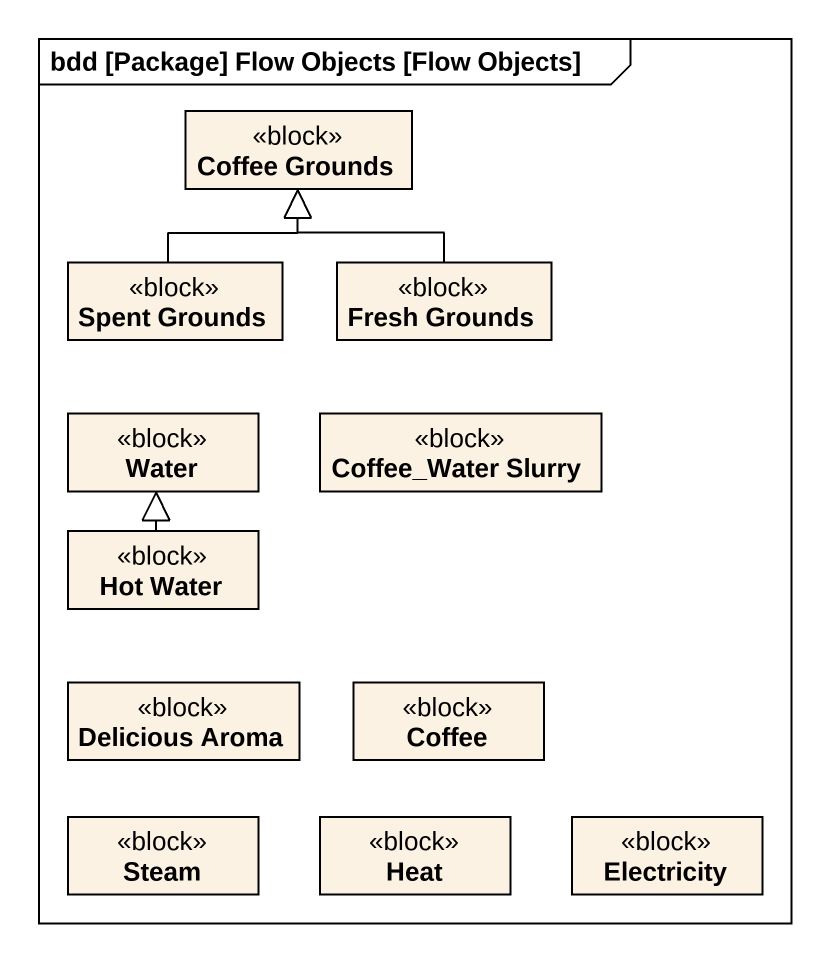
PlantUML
@startuml
mainframe bdd [Package] Flow Objects [Flow Objects]
hide circle
hide empty members
class "Coffee Grounds" as Coffee_Grounds <<block>>
class "Spent Grounds" as Spent_Grounds <<block>>
class "Fresh Grounds" as Fresh_Grounds <<block>>
class Water <<block>>
class "Coffee_Water Slurry" as Coffee_Water_Slurry <<block>>
class "Hot Water" as Hot_Water <<block>>
class "Delicious Aroma" as Delicious_Aroma <<block>>
class Coffee <<block>>
class Steam <<block>>
class Heat <<block>>
class Electricity <<block>>
Spent_Grounds -up-|> Coffee_Grounds
Fresh_Grounds -up-|> Coffee_Grounds
Hot_Water -up-|> Water
@enduml
